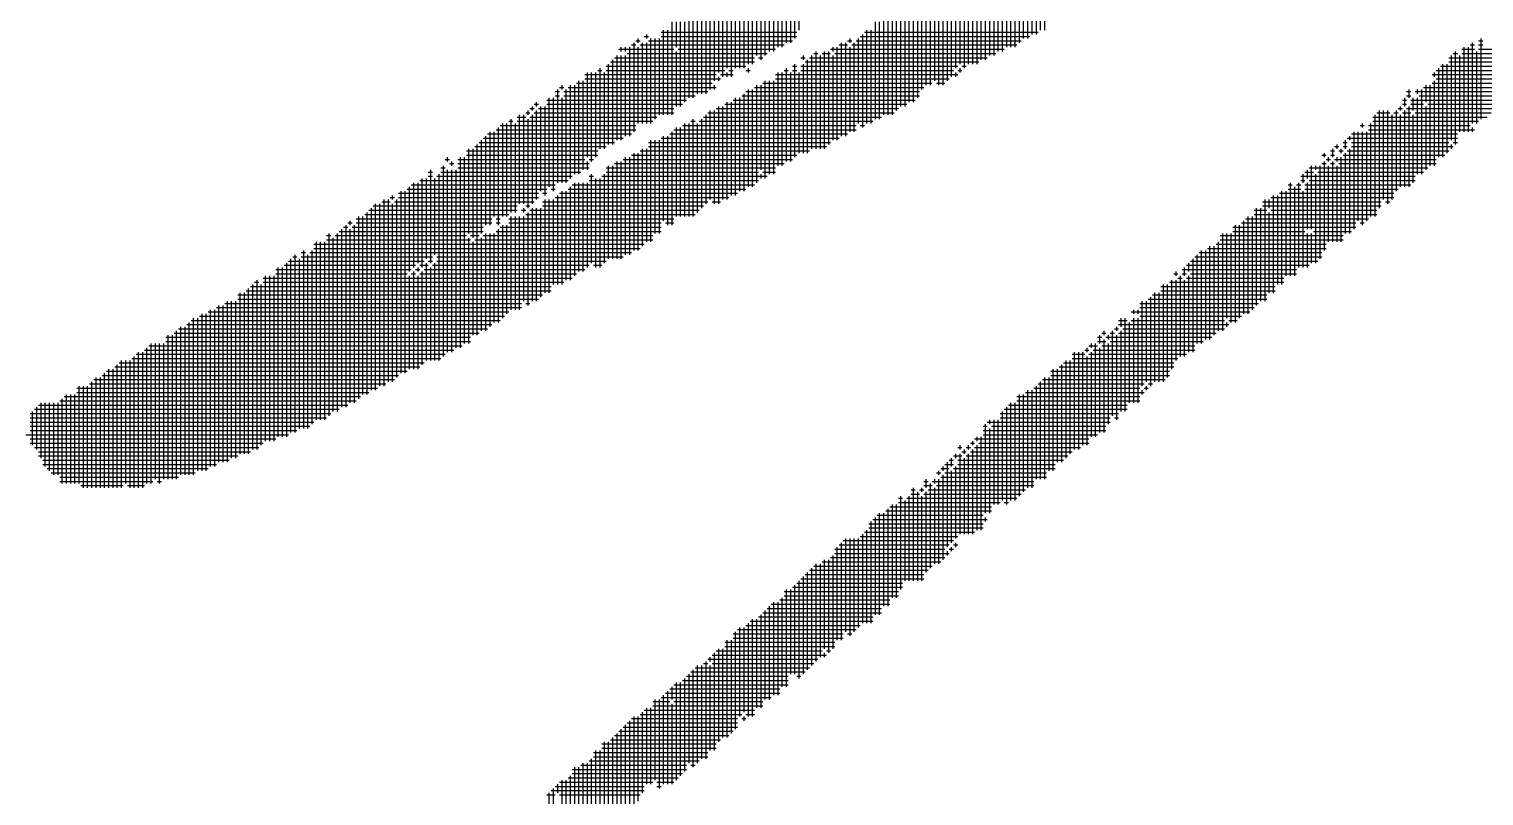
# Model space of a CAD drawing. Header units: feet. Extents: x 778950 to 1031250, y -253464 to -75264.
# Drawn here: x 950558 to 951359, y -244694 to -244271 of the extents above; entities that cross this region are included whole.
import ezdxf

# ---------------------------------------------------------------- set-up
doc = ezdxf.new("R2010")
doc.units = ezdxf.units.FT
doc.header["$LTSCALE"] = 3000
doc.header["$MEASUREMENT"] = 0
doc.layers.add('CX-MISC', color=2, linetype='CONTINUOUS')

msp = doc.modelspace()

# ---------------------------------------------------------------- linework, layer by layer
at = {"layer": 'CX-MISC'}
for p, q in [((951105.19, -244225.26), (951105.19, -244276.58)), ((951107.52, -244225.26), (951107.52, -244276.58)), ((951109.86, -244225.26), (951109.86, -244274.25)), ((951112.19, -244220.6), (951112.19, -244274.25)), ((951114.52, -244222.93), (951114.52, -244271.92)), ((951116.86, -244220.6), (951116.86, -244271.92)), ((950969.89, -244232.26), (950969.89, -244281.25)), ((950972.22, -244229.93), (950972.22, -244281.25)), ((950974.55, -244232.26), (950974.55, -244278.92)), ((950976.89, -244229.93), (950976.89, -244278.92)), ((951091.19, -244229.93), (951091.19, -244283.58)), ((951093.53, -244229.93), (951093.53, -244283.58)), ((951095.86, -244232.26), (951095.86, -244281.25)), ((951098.19, -244227.59), (951098.19, -244281.25)), ((951100.53, -244229.93), (951100.53, -244281.25)), ((951102.86, -244227.59), (951102.86, -244278.92)), ((950965.22, -244236.93), (950965.22, -244283.58)), ((950967.56, -244234.59), (950967.56, -244283.58)), ((950979.22, -244236.93), (950979.22, -244276.58)), ((950981.55, -244234.59), (950981.55, -244271.92)), ((951077.2, -244239.26), (951077.2, -244290.58)), ((951081.86, -244239.26), (951081.86, -244288.25)), ((951084.2, -244236.93), (951084.2, -244288.25)), ((951086.53, -244234.59), (951086.53, -244285.91)), ((951088.86, -244234.59), (951088.86, -244285.91)), ((950939.56, -244248.59), (950939.56, -244297.58)), ((950944.23, -244248.59), (950944.23, -244297.58)), ((950946.56, -244243.92), (950946.56, -244292.91)), ((950948.89, -244246.26), (950948.89, -244292.91)), ((950951.23, -244243.92), (950951.23, -244292.91)), ((950953.56, -244243.92), (950953.56, -244290.58)), ((950955.89, -244241.59), (950955.89, -244290.58)), ((950958.23, -244246.26), (950958.23, -244285.91)), ((950960.56, -244246.26), (950960.56, -244288.25)), ((950962.89, -244243.92), (950962.89, -244285.91)), ((951063.2, -244248.59), (951063.2, -244299.91)), ((951065.53, -244246.26), (951065.53, -244297.58)), ((951070.2, -244243.92), (951070.2, -244290.58)), ((951072.53, -244243.92), (951072.53, -244292.91)), ((951074.87, -244241.59), (951074.87, -244290.58)), ((951079.53, -244243.92), (951079.53, -244290.58)), ((950927.9, -244255.59), (950927.9, -244306.91)), ((950930.23, -244255.59), (950930.23, -244306.91)), ((950932.56, -244255.59), (950932.56, -244304.58)), ((950934.9, -244253.25), (950934.9, -244299.91)), ((950937.23, -244250.92), (950937.23, -244295.25)), ((950941.9, -244250.92), (950941.9, -244292.91)), ((951046.87, -244255.59), (951046.87, -244309.24)), ((951049.2, -244255.59), (951049.2, -244304.58)), ((951051.54, -244253.25), (951051.54, -244302.24)), ((951053.87, -244250.92), (951053.87, -244302.24)), ((951056.2, -244253.25), (951056.2, -244299.91)), ((951058.54, -244250.92), (951058.54, -244302.24)), ((951060.87, -244253.25), (951060.87, -244302.24)), ((951067.87, -244250.92), (951067.87, -244292.91)), ((950920.9, -244264.92), (950920.9, -244309.24)), ((950923.23, -244260.25), (950923.23, -244309.24)), ((950925.57, -244257.92), (950925.57, -244306.91)), ((951028.21, -244264.92), (951028.21, -244318.57)), ((951030.54, -244264.92), (951030.54, -244318.57)), ((951032.87, -244262.59), (951032.87, -244318.57)), ((951035.21, -244262.59), (951035.21, -244316.24)), ((951037.54, -244260.25), (951037.54, -244313.91)), ((951039.87, -244257.92), (951039.87, -244313.91)), ((951042.21, -244257.92), (951042.21, -244311.57)), ((951044.54, -244257.92), (951044.54, -244311.57)), ((950905.74, -244273.08), (950980.39, -244273.08)), ((950906.9, -244271.92), (950906.9, -244318.57)), ((950909.24, -244271.92), (950909.24, -244318.57)), ((950911.57, -244267.25), (950911.57, -244318.57)), ((950913.9, -244267.25), (950913.9, -244281.25)), ((950916.23, -244267.25), (950916.23, -244313.91)), ((950918.57, -244267.25), (950918.57, -244311.57)), ((951017.71, -244273.08), (951113.36, -244273.08)), ((951018.88, -244271.92), (951018.88, -244323.24)), ((951021.21, -244271.92), (951021.21, -244323.24)), ((951023.54, -244267.25), (951023.54, -244320.91)), ((951025.88, -244267.25), (951025.88, -244320.91)), ((950883.58, -244281.25), (950883.58, -244283.58)), ((950885.91, -244281.25), (950885.91, -244283.58)), ((950888.24, -244281.25), (950888.24, -244330.24)), ((950889.41, -244280.08), (950891.74, -244280.08)), ((950890.57, -244278.92), (950890.57, -244327.9)), ((950891.74, -244277.75), (950894.07, -244277.75)), ((950892.91, -244276.58), (950892.91, -244278.92)), ((950892.91, -244281.25), (950892.91, -244323.24)), ((950894.07, -244280.08), (950973.39, -244280.08)), ((950895.24, -244278.92), (950895.24, -244323.24)), ((950896.41, -244275.42), (950898.74, -244275.42)), ((950897.57, -244274.25), (950897.57, -244276.58)), ((950897.57, -244278.92), (950897.57, -244323.24)), ((950898.74, -244277.75), (950978.05, -244277.75)), ((950899.91, -244276.58), (950899.91, -244323.24)), ((950902.24, -244276.58), (950902.24, -244320.91)), ((950904.57, -244276.58), (950904.57, -244318.57)), ((950905.74, -244275.42), (950980.39, -244275.42)), ((951000.22, -244281.25), (951000.22, -244283.58)), ((951002.55, -244281.25), (951002.55, -244332.57)), ((951003.71, -244280.08), (951008.38, -244280.08)), ((951004.88, -244278.92), (951004.88, -244330.24)), ((951007.21, -244278.92), (951007.21, -244330.24)), ((951008.38, -244277.75), (951010.71, -244277.75)), ((951009.55, -244276.58), (951009.55, -244278.92)), ((951009.55, -244281.25), (951009.55, -244327.9)), ((951010.71, -244280.08), (951101.69, -244280.08)), ((951011.88, -244278.92), (951011.88, -244327.9)), ((951013.05, -244277.75), (951104.03, -244277.75)), ((951014.21, -244276.58), (951014.21, -244323.24)), ((951015.38, -244275.42), (951108.69, -244275.42)), ((951016.55, -244274.25), (951016.55, -244325.57)), ((951347.8, -244281.25), (951347.8, -244327.9)), ((951350.14, -244281.25), (951350.14, -244327.9)), ((951351.3, -244280.08), (951353.63, -244280.08)), ((951352.47, -244278.92), (951352.47, -244323.24)), ((951355.97, -244277.75), (951358.3, -244277.75)), ((951355.97, -244280.08), (951358.3, -244280.08)), ((951357.13, -244276.58), (951357.13, -244320.91)), ((950877.74, -244289.41), (950957.06, -244289.41)), ((950878.91, -244288.25), (950878.91, -244334.9)), ((950880.08, -244287.08), (950957.06, -244287.08)), ((950881.24, -244285.91), (950881.24, -244332.57)), ((950882.41, -244282.41), (950912.74, -244282.41)), ((950883.58, -244285.91), (950883.58, -244332.57)), ((950885.91, -244285.91), (950885.91, -244330.24)), ((950887.07, -244284.75), (950964.06, -244284.75)), ((950913.9, -244283.58), (950913.9, -244313.91)), ((950915.07, -244282.41), (950968.72, -244282.41)), ((950959.39, -244287.08), (950961.72, -244287.08)), ((950982.72, -244287.08), (950985.05, -244287.08)), ((950983.89, -244285.91), (950983.89, -244288.25)), ((950985.05, -244289.41), (951080.7, -244289.41)), ((950986.22, -244288.25), (950986.22, -244339.57)), ((950987.39, -244287.08), (951085.36, -244287.08)), ((950988.55, -244285.91), (950988.55, -244337.24)), ((950989.72, -244284.75), (950992.05, -244284.75)), ((950990.88, -244283.58), (950990.88, -244337.24)), ((950993.22, -244285.91), (950993.22, -244337.24)), ((950994.38, -244284.75), (950999.05, -244284.75)), ((950995.55, -244283.58), (950995.55, -244337.24)), ((950997.88, -244283.58), (950997.88, -244334.9)), ((950999.05, -244282.41), (951094.69, -244282.41)), ((951000.22, -244285.91), (951000.22, -244332.57)), ((951001.38, -244284.75), (951090.03, -244284.75)), ((951339.64, -244287.08), (951407.29, -244287.08)), ((951339.64, -244289.41), (951402.62, -244289.41)), ((951340.8, -244285.91), (951340.8, -244332.57)), ((951341.97, -244284.75), (951344.3, -244284.75)), ((951343.14, -244283.58), (951343.14, -244334.9)), ((951345.47, -244285.91), (951345.47, -244327.9)), ((951346.64, -244282.41), (951353.63, -244282.41)), ((951346.64, -244284.75), (951409.62, -244284.75)), ((951354.8, -244283.58), (951354.8, -244323.24)), ((951355.97, -244282.41), (951411.95, -244282.41)), ((950863.75, -244296.41), (950936.06, -244296.41)), ((950864.91, -244295.25), (950864.91, -244341.9)), ((950867.25, -244295.25), (950867.25, -244344.23)), ((950869.58, -244295.25), (950869.58, -244341.9)), ((950870.75, -244294.08), (950873.08, -244294.08)), ((950871.91, -244292.91), (950871.91, -244337.24)), ((950874.24, -244295.25), (950874.24, -244337.24)), ((950875.41, -244291.75), (950952.39, -244291.75)), ((950875.41, -244294.08), (950940.73, -244294.08)), ((950876.58, -244290.58), (950876.58, -244334.9)), ((950938.4, -244296.41), (950945.39, -244296.41)), ((950941.9, -244295.25), (950941.9, -244297.58)), ((950943.06, -244294.08), (950945.39, -244294.08)), ((950952.39, -244294.08), (950954.73, -244294.08)), ((950953.56, -244292.91), (950953.56, -244295.25)), ((950968.72, -244296.41), (951069.03, -244296.41)), ((950969.89, -244295.25), (950969.89, -244346.57)), ((950972.22, -244295.25), (950972.22, -244346.57)), ((950973.39, -244294.08), (950975.72, -244294.08)), ((950974.55, -244292.91), (950974.55, -244344.23)), ((950976.89, -244295.25), (950976.89, -244344.23)), ((950978.05, -244291.75), (950980.39, -244291.75)), ((950978.05, -244294.08), (950980.39, -244294.08)), ((950979.22, -244290.58), (950979.22, -244341.9)), ((950981.55, -244295.25), (950981.55, -244339.57)), ((950982.72, -244291.75), (951069.03, -244291.75)), ((950982.72, -244294.08), (951066.7, -244294.08)), ((950983.89, -244290.58), (950983.89, -244339.57)), ((951067.87, -244295.25), (951067.87, -244297.58)), ((951069.03, -244294.08), (951071.37, -244294.08)), ((951070.2, -244292.91), (951070.2, -244295.25)), ((951071.37, -244291.75), (951073.7, -244291.75)), ((951330.31, -244296.41), (951393.29, -244296.41)), ((951331.47, -244295.25), (951331.47, -244297.58)), ((951332.64, -244294.08), (951397.96, -244294.08)), ((951333.81, -244292.91), (951333.81, -244341.9)), ((951334.97, -244291.75), (951400.29, -244291.75)), ((951336.14, -244290.58), (951336.14, -244341.9)), ((951338.47, -244290.58), (951338.47, -244339.57)), ((950848.58, -244304.58), (950848.58, -244355.9)), ((950849.75, -244303.41), (950852.08, -244303.41)), ((950850.92, -244302.24), (950850.92, -244304.58)), ((950853.25, -244304.58), (950853.25, -244355.9)), ((950854.42, -244303.41), (950936.06, -244303.41)), ((950855.58, -244302.24), (950855.58, -244353.57)), ((950857.91, -244302.24), (950857.91, -244351.23)), ((950859.08, -244301.08), (950933.73, -244301.08)), ((950860.25, -244299.91), (950860.25, -244351.23)), ((950862.58, -244299.91), (950862.58, -244348.9)), ((950863.75, -244298.74), (950938.4, -244298.74)), ((950934.9, -244302.24), (950934.9, -244304.58)), ((950937.23, -244297.58), (950937.23, -244299.91)), ((950953.56, -244304.58), (950953.56, -244358.23)), ((950955.89, -244304.58), (950955.89, -244358.23)), ((950957.06, -244303.41), (951050.37, -244303.41)), ((950958.23, -244302.24), (950958.23, -244355.9)), ((950960.56, -244302.24), (950960.56, -244348.9)), ((950961.72, -244301.08), (951055.04, -244301.08)), ((950962.89, -244299.91), (950962.89, -244353.57)), ((950965.22, -244299.91), (950965.22, -244351.23)), ((950967.56, -244299.91), (950967.56, -244351.23)), ((950968.72, -244298.74), (951064.37, -244298.74)), ((951057.37, -244301.08), (951062.03, -244301.08)), ((951317.48, -244304.58), (951317.48, -244309.24)), ((951322.14, -244304.58), (951322.14, -244306.91)), ((951324.47, -244304.58), (951324.47, -244351.23)), ((951325.64, -244303.41), (951386.29, -244303.41)), ((951326.81, -244302.24), (951326.81, -244311.57)), ((951329.14, -244302.24), (951329.14, -244346.57)), ((951330.31, -244301.08), (951388.63, -244301.08)), ((951331.47, -244299.91), (951331.47, -244346.57)), ((951332.64, -244298.74), (951390.96, -244298.74)), ((950835.75, -244312.74), (950838.09, -244312.74)), ((950836.92, -244311.57), (950836.92, -244313.91)), ((950842.75, -244310.41), (950919.73, -244310.41)), ((950842.75, -244312.74), (950917.4, -244312.74)), ((950843.92, -244309.24), (950843.92, -244358.23)), ((950846.25, -244309.24), (950846.25, -244360.56)), ((950847.42, -244305.74), (950849.75, -244305.74)), ((950847.42, -244308.08), (950849.75, -244308.08)), ((950850.92, -244309.24), (950850.92, -244355.9)), ((950852.08, -244305.74), (950931.4, -244305.74)), ((950852.08, -244308.08), (950924.4, -244308.08)), ((950940.73, -244312.74), (951041.04, -244312.74)), ((950941.9, -244311.57), (950941.9, -244365.23)), ((950944.23, -244311.57), (950944.23, -244362.9)), ((950945.39, -244310.41), (951045.71, -244310.41)), ((950946.56, -244309.24), (950946.56, -244362.9)), ((950948.89, -244309.24), (950948.89, -244360.56)), ((950950.06, -244308.08), (951048.04, -244308.08)), ((950951.23, -244306.91), (950951.23, -244360.56)), ((950952.39, -244305.74), (951048.04, -244305.74)), ((951313.98, -244310.41), (951316.31, -244310.41)), ((951313.98, -244312.74), (951316.31, -244312.74)), ((951315.14, -244309.24), (951315.14, -244313.91)), ((951316.31, -244305.74), (951318.64, -244305.74)), ((951316.31, -244308.08), (951318.64, -244308.08)), ((951318.64, -244310.41), (951376.96, -244310.41)), ((951318.64, -244312.74), (951325.64, -244312.74)), ((951319.81, -244309.24), (951319.81, -244316.24)), ((951320.98, -244305.74), (951381.63, -244305.74)), ((951322.14, -244309.24), (951322.14, -244351.23)), ((951323.31, -244308.08), (951379.3, -244308.08)), ((951327.97, -244312.74), (951372.3, -244312.74)), ((950822.92, -244320.91), (950822.92, -244372.23)), ((950826.42, -244319.74), (950831.09, -244319.74)), ((950827.59, -244318.57), (950827.59, -244367.56)), ((950829.92, -244318.57), (950829.92, -244367.56)), ((950831.09, -244317.41), (950833.42, -244317.41)), ((950832.25, -244316.24), (950832.25, -244318.57)), ((950832.25, -244320.91), (950832.25, -244369.89)), ((950833.42, -244315.07), (950835.75, -244315.07)), ((950833.42, -244319.74), (950903.4, -244319.74)), ((950834.59, -244313.91), (950834.59, -244316.24)), ((950834.59, -244318.57), (950834.59, -244367.56)), ((950835.75, -244317.41), (950912.74, -244317.41)), ((950836.92, -244316.24), (950836.92, -244365.23)), ((950838.09, -244315.07), (950912.74, -244315.07)), ((950839.25, -244313.91), (950839.25, -244360.56)), ((950841.59, -244313.91), (950841.59, -244362.9)), ((950923.23, -244320.91), (950923.23, -244374.56)), ((950927.9, -244320.91), (950927.9, -244369.89)), ((950929.07, -244319.74), (951027.04, -244319.74)), ((950930.23, -244318.57), (950930.23, -244367.56)), ((950931.4, -244317.41), (951034.04, -244317.41)), ((950932.56, -244316.24), (950932.56, -244365.23)), ((950934.9, -244316.24), (950934.9, -244367.56)), ((950936.06, -244315.07), (951036.37, -244315.07)), ((950937.23, -244313.91), (950937.23, -244367.56)), ((950939.56, -244313.91), (950939.56, -244365.23)), ((951297.65, -244319.74), (951360.63, -244319.74)), ((951298.81, -244318.57), (951298.81, -244374.56)), ((951299.98, -244317.41), (951306.98, -244317.41)), ((951301.15, -244316.24), (951301.15, -244369.89)), ((951303.48, -244316.24), (951303.48, -244365.23)), ((951305.81, -244316.24), (951305.81, -244367.56)), ((951308.15, -244318.57), (951308.15, -244365.23)), ((951309.31, -244317.41), (951311.64, -244317.41)), ((951310.48, -244316.24), (951310.48, -244360.56)), ((951311.64, -244315.07), (951313.98, -244315.07)), ((951312.81, -244313.91), (951312.81, -244316.24)), ((951312.81, -244318.57), (951312.81, -244358.23)), ((951313.98, -244317.41), (951318.64, -244317.41)), ((951315.14, -244316.24), (951315.14, -244358.23)), ((951316.31, -244315.07), (951369.96, -244315.07)), ((951317.48, -244313.91), (951317.48, -244358.23)), ((951319.81, -244318.57), (951319.81, -244355.9)), ((951320.98, -244317.41), (951362.97, -244317.41)), ((951326.81, -244313.91), (951326.81, -244348.9)), ((950810.09, -244329.07), (950889.41, -244329.07)), ((950811.26, -244327.9), (950811.26, -244379.23)), ((950813.59, -244327.9), (950813.59, -244374.56)), ((950814.76, -244326.74), (950891.74, -244326.74)), ((950815.92, -244325.57), (950815.92, -244379.23)), ((950817.09, -244324.41), (950891.74, -244324.41)), ((950818.26, -244323.24), (950818.26, -244374.56)), ((950820.59, -244323.24), (950820.59, -244374.56)), ((950821.76, -244322.07), (950824.09, -244322.07)), ((950825.26, -244323.24), (950825.26, -244372.23)), ((950826.42, -244322.07), (950901.07, -244322.07)), ((950910.4, -244329.07), (951008.38, -244329.07)), ((950911.57, -244327.9), (950911.57, -244379.23)), ((950912.74, -244326.74), (951013.05, -244326.74)), ((950913.9, -244325.57), (950913.9, -244374.56)), ((950916.23, -244325.57), (950916.23, -244374.56)), ((950917.4, -244324.41), (951013.05, -244324.41)), ((950918.57, -244323.24), (950918.57, -244374.56)), ((950920.9, -244323.24), (950920.9, -244374.56)), ((950922.07, -244322.07), (950924.4, -244322.07)), ((950925.57, -244323.24), (950925.57, -244372.23)), ((950926.73, -244322.07), (951022.38, -244322.07)), ((951015.38, -244324.41), (951017.71, -244324.41)), ((951285.98, -244329.07), (951344.3, -244329.07)), ((951287.15, -244327.9), (951287.15, -244381.56)), ((951289.48, -244327.9), (951289.48, -244376.89)), ((951290.65, -244324.41), (951292.98, -244324.41)), ((951291.82, -244323.24), (951291.82, -244325.57)), ((951291.82, -244327.9), (951291.82, -244379.23)), ((951294.15, -244327.9), (951294.15, -244376.89)), ((951295.31, -244324.41), (951351.3, -244324.41)), ((951295.31, -244326.74), (951353.63, -244326.74)), ((951296.48, -244323.24), (951296.48, -244374.56)), ((951297.65, -244322.07), (951355.97, -244322.07)), ((951352.47, -244325.57), (951352.47, -244327.9)), ((950799.59, -244337.24), (950799.59, -244383.89)), ((950801.93, -244337.24), (950801.93, -244386.22)), ((950803.09, -244336.07), (950875.41, -244336.07)), ((950804.26, -244334.9), (950804.26, -244439.88)), ((950805.43, -244333.74), (950880.08, -244333.74)), ((950806.59, -244332.57), (950806.59, -244383.89)), ((950807.76, -244331.4), (950884.74, -244331.4)), ((950808.93, -244330.24), (950808.93, -244379.23)), ((950895.24, -244337.24), (950895.24, -244390.89)), ((950897.57, -244337.24), (950897.57, -244388.56)), ((950898.74, -244333.74), (950999.05, -244333.74)), ((950898.74, -244336.07), (950996.72, -244336.07)), ((950899.91, -244332.57), (950899.91, -244388.56)), ((950902.24, -244332.57), (950902.24, -244383.89)), ((950904.57, -244332.57), (950904.57, -244383.89)), ((950905.74, -244331.4), (951003.71, -244331.4)), ((950906.9, -244330.24), (950906.9, -244376.89)), ((950909.24, -244330.24), (950909.24, -244379.23)), ((951275.49, -244337.24), (951275.49, -244341.9)), ((951276.65, -244336.07), (951278.99, -244336.07)), ((951277.82, -244334.9), (951277.82, -244337.24)), ((951280.15, -244337.24), (951280.15, -244339.57)), ((951281.32, -244333.74), (951283.65, -244333.74)), ((951281.32, -244336.07), (951283.65, -244336.07)), ((951282.48, -244332.57), (951282.48, -244337.24)), ((951283.65, -244331.4), (951344.3, -244331.4)), ((951284.82, -244330.24), (951284.82, -244332.57)), ((951284.82, -244337.24), (951284.82, -244383.89)), ((951285.98, -244333.74), (951339.64, -244333.74)), ((951285.98, -244336.07), (951341.97, -244336.07)), ((951340.8, -244334.9), (951340.8, -244337.24)), ((951341.97, -244333.74), (951344.3, -244333.74)), ((950786.76, -244343.07), (950789.1, -244343.07)), ((950787.93, -244341.9), (950787.93, -244344.23)), ((950789.1, -244345.4), (950791.43, -244345.4)), ((950790.26, -244344.23), (950790.26, -244346.57)), ((950793.76, -244343.07), (950863.75, -244343.07)), ((950793.76, -244345.4), (950866.08, -244345.4)), ((950794.93, -244341.9), (950794.93, -244446.88)), ((950797.26, -244341.9), (950797.26, -244444.54)), ((950798.43, -244338.4), (950870.75, -244338.4)), ((950798.43, -244340.73), (950870.75, -244340.73)), ((950864.91, -244344.23), (950864.91, -244348.9)), ((950866.08, -244343.07), (950868.41, -244343.07)), ((950880.08, -244345.4), (950973.39, -244345.4)), ((950881.24, -244344.23), (950881.24, -244397.89)), ((950883.58, -244344.23), (950883.58, -244397.89)), ((950884.74, -244343.07), (950978.05, -244343.07)), ((950885.91, -244341.9), (950885.91, -244395.56)), ((950888.24, -244341.9), (950888.24, -244395.56)), ((950889.41, -244340.73), (950980.39, -244340.73)), ((950890.57, -244339.57), (950890.57, -244393.22)), ((950892.91, -244339.57), (950892.91, -244393.22)), ((950894.07, -244338.4), (950987.39, -244338.4)), ((951269.65, -244340.73), (951271.99, -244340.73)), ((951269.65, -244345.4), (951271.99, -244345.4)), ((951270.82, -244339.57), (951270.82, -244341.9)), ((951270.82, -244344.23), (951270.82, -244393.22)), ((951271.99, -244343.07), (951274.32, -244343.07)), ((951273.15, -244341.9), (951273.15, -244344.23)), ((951274.32, -244338.4), (951276.65, -244338.4)), ((951274.32, -244340.73), (951276.65, -244340.73)), ((951274.32, -244345.4), (951276.65, -244345.4)), ((951275.49, -244344.23), (951275.49, -244388.56)), ((951276.65, -244343.07), (951332.64, -244343.07)), ((951277.82, -244341.9), (951277.82, -244344.23)), ((951278.99, -244338.4), (951281.32, -244338.4)), ((951278.99, -244345.4), (951332.64, -244345.4)), ((951280.15, -244341.9), (951280.15, -244388.56)), ((951281.32, -244340.73), (951337.31, -244340.73)), ((951282.48, -244339.57), (951282.48, -244383.89)), ((951283.65, -244338.4), (951339.64, -244338.4)), ((950777.43, -244350.07), (950779.77, -244350.07)), ((950777.43, -244352.4), (950779.77, -244352.4)), ((950778.6, -244348.9), (950778.6, -244400.22)), ((950782.1, -244352.4), (950856.75, -244352.4)), ((950783.27, -244351.23), (950783.27, -244453.88)), ((950784.43, -244347.73), (950786.76, -244347.73)), ((950784.43, -244350.07), (950861.41, -244350.07)), ((950785.6, -244346.57), (950785.6, -244451.54)), ((950787.93, -244348.9), (950787.93, -244449.21)), ((950790.26, -244348.9), (950790.26, -244449.21)), ((950792.6, -244348.9), (950792.6, -244446.88)), ((950793.76, -244347.73), (950866.08, -244347.73)), ((950866.08, -244352.4), (950868.41, -244352.4)), ((950867.25, -244351.23), (950867.25, -244400.22)), ((950873.08, -244352.4), (950964.06, -244352.4)), ((950874.24, -244351.23), (950874.24, -244400.22)), ((950875.41, -244347.73), (950968.72, -244347.73)), ((950875.41, -244350.07), (950959.39, -244350.07)), ((950876.58, -244346.57), (950876.58, -244397.89)), ((950878.91, -244346.57), (950878.91, -244397.89)), ((950960.56, -244351.23), (950960.56, -244353.57)), ((950961.72, -244350.07), (950968.72, -244350.07)), ((951257.99, -244352.4), (951320.98, -244352.4)), ((951259.16, -244351.23), (951259.16, -244355.9)), ((951260.32, -244350.07), (951264.99, -244350.07)), ((951261.49, -244348.9), (951261.49, -244353.57)), ((951262.66, -244347.73), (951327.97, -244347.73)), ((951263.82, -244346.57), (951263.82, -244381.56)), ((951266.15, -244346.57), (951266.15, -244348.9)), ((951266.15, -244351.23), (951266.15, -244400.22)), ((951267.32, -244350.07), (951325.64, -244350.07)), ((951268.49, -244346.57), (951268.49, -244397.89)), ((951273.15, -244346.57), (951273.15, -244388.56)), ((951277.82, -244346.57), (951277.82, -244388.56)), ((950762.27, -244360.56), (950762.27, -244460.87)), ((950764.6, -244360.56), (950764.6, -244460.87)), ((950765.77, -244359.4), (950842.75, -244359.4)), ((950766.94, -244358.23), (950766.94, -244404.89)), ((950768.1, -244357.06), (950847.42, -244357.06)), ((950769.27, -244355.9), (950769.27, -244402.55)), ((950771.6, -244355.9), (950771.6, -244400.22)), ((950772.77, -244354.73), (950854.42, -244354.73)), ((950773.93, -244353.57), (950773.93, -244402.55)), ((950776.27, -244353.57), (950776.27, -244397.89)), ((950780.93, -244353.57), (950780.93, -244395.56)), ((950845.08, -244359.4), (950847.42, -244359.4)), ((950850.92, -244360.56), (950850.92, -244411.89)), ((950853.25, -244360.56), (950853.25, -244409.55)), ((950854.42, -244359.4), (950952.39, -244359.4)), ((950855.58, -244358.23), (950855.58, -244409.55)), ((950856.75, -244357.06), (950957.06, -244357.06)), ((950857.91, -244355.9), (950857.91, -244407.22)), ((950860.25, -244355.9), (950860.25, -244404.89)), ((950862.58, -244355.9), (950862.58, -244404.89)), ((950864.91, -244355.9), (950864.91, -244402.55)), ((950866.08, -244354.73), (950959.39, -244354.73)), ((950869.58, -244353.57), (950869.58, -244402.55)), ((950871.91, -244353.57), (950871.91, -244402.55)), ((951247.49, -244360.56), (951247.49, -244411.89)), ((951249.83, -244360.56), (951249.83, -244407.22)), ((951250.99, -244357.06), (951253.32, -244357.06)), ((951250.99, -244359.4), (951257.99, -244359.4)), ((951252.16, -244355.9), (951252.16, -244407.22)), ((951254.49, -244358.23), (951254.49, -244407.22)), ((951255.66, -244357.06), (951257.99, -244357.06)), ((951256.82, -244355.9), (951256.82, -244402.55)), ((951257.99, -244354.73), (951260.32, -244354.73)), ((951259.16, -244360.56), (951259.16, -244402.55)), ((951260.32, -244357.06), (951318.64, -244357.06)), ((951260.32, -244359.4), (951311.64, -244359.4)), ((951261.49, -244355.9), (951261.49, -244381.56)), ((951262.66, -244354.73), (951320.98, -244354.73)), ((950747.11, -244368.73), (950826.42, -244368.73)), ((950748.27, -244367.56), (950748.27, -244470.21)), ((950750.61, -244367.56), (950750.61, -244467.87)), ((950751.77, -244366.4), (950756.44, -244366.4)), ((950752.94, -244365.23), (950752.94, -244467.87)), ((950755.27, -244365.23), (950755.27, -244465.54)), ((950756.44, -244364.06), (950758.77, -244364.06)), ((950757.6, -244362.9), (950757.6, -244365.23)), ((950757.6, -244367.56), (950757.6, -244465.54)), ((950758.77, -244366.4), (950835.75, -244366.4)), ((950759.94, -244365.23), (950759.94, -244463.21)), ((950761.1, -244361.73), (950838.09, -244361.73)), ((950761.1, -244364.06), (950838.09, -244364.06)), ((950831.09, -244368.73), (950833.42, -244368.73)), ((950840.42, -244361.73), (950842.75, -244361.73)), ((950840.42, -244366.4), (950931.4, -244366.4)), ((950840.42, -244368.73), (950929.07, -244368.73)), ((950841.59, -244365.23), (950841.59, -244416.55)), ((950843.92, -244365.23), (950843.92, -244416.55)), ((950846.25, -244365.23), (950846.25, -244411.89)), ((950847.42, -244364.06), (950943.06, -244364.06)), ((950848.58, -244362.9), (950848.58, -244411.89)), ((950849.75, -244361.73), (950947.73, -244361.73)), ((950933.73, -244366.4), (950938.4, -244366.4)), ((951236.99, -244366.4), (951302.31, -244366.4)), ((951236.99, -244368.73), (951302.31, -244368.73)), ((951238.16, -244365.23), (951238.16, -244421.22)), ((951240.49, -244365.23), (951240.49, -244369.89)), ((951241.66, -244364.06), (951309.31, -244364.06)), ((951242.83, -244362.9), (951242.83, -244416.55)), ((951245.16, -244362.9), (951245.16, -244411.89)), ((951246.33, -244361.73), (951309.31, -244361.73)), ((951304.65, -244366.4), (951306.98, -244366.4)), ((950734.28, -244376.89), (950734.28, -244379.23)), ((950737.78, -244375.73), (950812.43, -244375.73)), ((950738.94, -244374.56), (950738.94, -244474.87)), ((950741.27, -244374.56), (950741.27, -244472.54)), ((950742.44, -244373.39), (950821.76, -244373.39)), ((950743.61, -244372.23), (950743.61, -244472.54)), ((950744.77, -244371.06), (950826.42, -244371.06)), ((950745.94, -244369.89), (950745.94, -244470.21)), ((950814.76, -244375.73), (950817.09, -244375.73)), ((950821.76, -244375.73), (950912.74, -244375.73)), ((950822.92, -244374.56), (950822.92, -244425.88)), ((950825.26, -244374.56), (950825.26, -244425.88)), ((950827.59, -244374.56), (950827.59, -244425.88)), ((950828.75, -244371.06), (950831.09, -244371.06)), ((950829.92, -244369.89), (950829.92, -244372.23)), ((950829.92, -244374.56), (950829.92, -244421.22)), ((950831.09, -244373.39), (950924.4, -244373.39)), ((950832.25, -244372.23), (950832.25, -244423.55)), ((950833.42, -244371.06), (950926.73, -244371.06)), ((950834.59, -244369.89), (950834.59, -244421.22)), ((950836.92, -244369.89), (950836.92, -244421.22)), ((950839.25, -244369.89), (950839.25, -244418.88)), ((951226.5, -244376.89), (951226.5, -244428.21)), ((951227.66, -244375.73), (951295.31, -244375.73)), ((951228.83, -244374.56), (951228.83, -244428.21)), ((951231.16, -244374.56), (951231.16, -244425.88)), ((951232.33, -244371.06), (951239.33, -244371.06)), ((951232.33, -244373.39), (951299.98, -244373.39)), ((951233.5, -244369.89), (951233.5, -244423.55)), ((951235.83, -244369.89), (951235.83, -244421.22)), ((951240.49, -244372.23), (951240.49, -244416.55)), ((951241.66, -244371.06), (951299.98, -244371.06)), ((950721.45, -244385.06), (950723.78, -244385.06)), ((950722.61, -244383.89), (950722.61, -244484.2)), ((950726.11, -244385.06), (950798.43, -244385.06)), ((950727.28, -244383.89), (950727.28, -244481.87)), ((950728.44, -244382.73), (950807.76, -244382.73)), ((950729.61, -244381.56), (950729.61, -244479.54)), ((950730.78, -244380.39), (950733.11, -244380.39)), ((950731.94, -244379.23), (950731.94, -244479.54)), ((950733.11, -244378.06), (950735.44, -244378.06)), ((950734.28, -244381.56), (950734.28, -244477.2)), ((950735.44, -244380.39), (950807.76, -244380.39)), ((950736.61, -244379.23), (950736.61, -244477.2)), ((950737.78, -244378.06), (950812.43, -244378.06)), ((950800.76, -244385.06), (950805.43, -244385.06)), ((950807.76, -244385.06), (950901.07, -244385.06)), ((950808.93, -244383.89), (950808.93, -244437.55)), ((950811.26, -244383.89), (950811.26, -244435.21)), ((950813.59, -244383.89), (950813.59, -244432.88)), ((950814.76, -244378.06), (950817.09, -244378.06)), ((950814.76, -244382.73), (950905.74, -244382.73)), ((950815.92, -244381.56), (950815.92, -244432.88)), ((950817.09, -244380.39), (950905.74, -244380.39)), ((950818.26, -244379.23), (950818.26, -244430.55)), ((950820.59, -244379.23), (950820.59, -244428.21)), ((950821.76, -244378.06), (950905.74, -244378.06)), ((950908.07, -244378.06), (950912.74, -244378.06)), ((951213.67, -244385.06), (951281.32, -244385.06)), ((951214.83, -244383.89), (951214.83, -244437.55)), ((951217.17, -244383.89), (951217.17, -244430.55)), ((951219.5, -244383.89), (951219.5, -244432.88)), ((951220.67, -244380.39), (951288.32, -244380.39)), ((951220.67, -244382.73), (951260.32, -244382.73)), ((951221.83, -244379.23), (951221.83, -244432.88)), ((951224.16, -244379.23), (951224.16, -244430.55)), ((951225.33, -244378.06), (951288.32, -244378.06)), ((951261.49, -244383.89), (951261.49, -244402.55)), ((951263.82, -244383.89), (951263.82, -244400.22)), ((951264.99, -244382.73), (951285.98, -244382.73)), ((951290.65, -244378.06), (951292.98, -244378.06)), ((950708.62, -244393.22), (950708.62, -244491.2)), ((950713.28, -244393.22), (950713.28, -244488.87)), ((950714.45, -244389.72), (950896.41, -244389.72)), ((950714.45, -244392.06), (950894.07, -244392.06)), ((950715.61, -244388.56), (950715.61, -244486.53)), ((950717.95, -244388.56), (950717.95, -244486.53)), ((950720.28, -244388.56), (950720.28, -244486.53)), ((950721.45, -244387.39), (950800.76, -244387.39)), ((950724.95, -244386.22), (950724.95, -244481.87)), ((950799.59, -244386.22), (950799.59, -244444.54)), ((950801.93, -244388.56), (950801.93, -244439.88)), ((950803.09, -244387.39), (950901.07, -244387.39)), ((950806.59, -244386.22), (950806.59, -244437.55)), ((951203.17, -244393.22), (951203.17, -244444.54)), ((951205.5, -244393.22), (951205.5, -244442.21)), ((951206.67, -244392.06), (951271.99, -244392.06)), ((951207.83, -244390.89), (951207.83, -244442.21)), ((951210.17, -244390.89), (951210.17, -244439.88)), ((951211.33, -244389.72), (951271.99, -244389.72)), ((951212.5, -244388.56), (951212.5, -244437.55)), ((951213.67, -244387.39), (951281.32, -244387.39)), ((950698.12, -244401.39), (950770.43, -244401.39)), ((950699.28, -244400.22), (950699.28, -244495.87)), ((950700.45, -244399.05), (950775.1, -244399.05)), ((950701.62, -244397.89), (950701.62, -244493.53)), ((950702.78, -244396.72), (950705.12, -244396.72)), ((950703.95, -244395.56), (950703.95, -244493.53)), ((950706.28, -244397.89), (950706.28, -244491.2)), ((950707.45, -244394.39), (950709.78, -244394.39)), ((950707.45, -244396.72), (950779.77, -244396.72)), ((950710.95, -244395.56), (950710.95, -244491.2)), ((950712.11, -244394.39), (950889.41, -244394.39)), ((950772.77, -244401.39), (950777.43, -244401.39)), ((950776.27, -244400.22), (950776.27, -244453.88)), ((950777.43, -244399.05), (950779.77, -244399.05)), ((950779.77, -244401.39), (950866.08, -244401.39)), ((950780.93, -244400.22), (950780.93, -244453.88)), ((950782.1, -244396.72), (950884.74, -244396.72)), ((950782.1, -244399.05), (950875.41, -244399.05)), ((950868.41, -244401.39), (950873.08, -244401.39)), ((951195, -244401.39), (951262.66, -244401.39)), ((951196.17, -244400.22), (951196.17, -244404.89)), ((951197.34, -244399.05), (951267.32, -244399.05)), ((951198.5, -244397.89), (951198.5, -244449.21)), ((951199.67, -244396.72), (951269.65, -244396.72)), ((951200.84, -244395.56), (951200.84, -244444.54)), ((951202, -244394.39), (951269.65, -244394.39)), ((950682.95, -244409.55), (950682.95, -244502.86)), ((950686.45, -244408.39), (950856.75, -244408.39)), ((950687.62, -244407.22), (950687.62, -244498.2)), ((950689.95, -244407.22), (950689.95, -244498.2)), ((950692.29, -244407.22), (950692.29, -244498.2)), ((950693.45, -244403.72), (950768.1, -244403.72)), ((950693.45, -244406.05), (950765.77, -244406.05)), ((950694.62, -244402.55), (950694.62, -244495.87)), ((950696.95, -244402.55), (950696.95, -244495.87)), ((950766.94, -244407.22), (950766.94, -244458.54)), ((950768.1, -244406.05), (950770.43, -244406.05)), ((950769.27, -244404.89), (950769.27, -244458.54)), ((950770.43, -244403.72), (950772.77, -244403.72)), ((950771.6, -244402.55), (950771.6, -244404.89)), ((950771.6, -244407.22), (950771.6, -244458.54)), ((950772.77, -244406.05), (950859.08, -244406.05)), ((950773.93, -244404.89), (950773.93, -244456.21)), ((950775.1, -244403.72), (950863.75, -244403.72)), ((950778.6, -244402.55), (950778.6, -244453.88)), ((951186.84, -244409.55), (951186.84, -244458.54)), ((951188.01, -244406.05), (951190.34, -244406.05)), ((951189.17, -244404.89), (951189.17, -244407.22)), ((951189.17, -244409.55), (951189.17, -244453.88)), ((951190.34, -244408.39), (951192.67, -244408.39)), ((951191.51, -244407.22), (951191.51, -244451.54)), ((951192.67, -244403.72), (951255.66, -244403.72)), ((951192.67, -244406.05), (951195, -244406.05)), ((951193.84, -244402.55), (951193.84, -244407.22)), ((951193.84, -244409.55), (951193.84, -244451.54)), ((951195, -244408.39), (951248.66, -244408.39)), ((951196.17, -244407.22), (951196.17, -244449.21)), ((951197.34, -244406.05), (951255.66, -244406.05)), ((950673.62, -244416.55), (950673.62, -244505.2)), ((950675.96, -244416.55), (950675.96, -244505.2)), ((950677.12, -244415.38), (950845.08, -244415.38)), ((950678.29, -244414.22), (950678.29, -244505.2)), ((950679.46, -244413.05), (950845.08, -244413.05)), ((950680.62, -244411.89), (950680.62, -244502.86)), ((950681.79, -244410.72), (950684.12, -244410.72)), ((950685.29, -244411.89), (950685.29, -244500.53)), ((950686.45, -244410.72), (950852.08, -244410.72)), ((951177.51, -244416.55), (951177.51, -244465.54)), ((951179.84, -244416.55), (951179.84, -244465.54)), ((951181.01, -244413.05), (951243.99, -244413.05)), ((951181.01, -244415.38), (951243.99, -244415.38)), ((951182.17, -244411.89), (951182.17, -244465.54)), ((951184.51, -244411.89), (951184.51, -244463.21)), ((951185.67, -244410.72), (951248.66, -244410.72)), ((950660.79, -244424.72), (950828.75, -244424.72)), ((950661.96, -244423.55), (950661.96, -244509.86)), ((950664.29, -244423.55), (950664.29, -244509.86)), ((950665.46, -244422.38), (950828.75, -244422.38)), ((950666.63, -244421.22), (950666.63, -244509.86)), ((950668.96, -244421.22), (950668.96, -244507.53)), ((950671.29, -244421.22), (950671.29, -244507.53)), ((950672.46, -244417.72), (950840.42, -244417.72)), ((950672.46, -244420.05), (950838.09, -244420.05)), ((950831.09, -244422.38), (950833.42, -244422.38)), ((951169.34, -244422.38), (951234.66, -244422.38)), ((951169.34, -244424.72), (951232.33, -244424.72)), ((951170.51, -244421.22), (951170.51, -244467.87)), ((951172.84, -244421.22), (951172.84, -244465.54)), ((951174.01, -244420.05), (951239.33, -244420.05)), ((951175.18, -244418.88), (951175.18, -244467.87)), ((951176.34, -244417.72), (951239.33, -244417.72)), ((950645.63, -244432.88), (950645.63, -244516.86)), ((950646.8, -244431.71), (950817.09, -244431.71)), ((950647.96, -244430.55), (950647.96, -244516.86)), ((950650.3, -244430.55), (950650.3, -244514.53)), ((950651.46, -244429.38), (950819.42, -244429.38)), ((950652.63, -244428.21), (950652.63, -244514.53)), ((950654.96, -244428.21), (950654.96, -244514.53)), ((950656.13, -244427.05), (950821.76, -244427.05)), ((950657.29, -244425.88), (950657.29, -244512.2)), ((950659.63, -244425.88), (950659.63, -244512.2)), ((951157.68, -244431.71), (951162.35, -244431.71)), ((951158.85, -244430.55), (951158.85, -244435.21)), ((951161.18, -244430.55), (951161.18, -244481.87)), ((951163.51, -244432.88), (951163.51, -244477.2)), ((951164.68, -244427.05), (951230, -244427.05)), ((951164.68, -244431.71), (951216, -244431.71)), ((951165.84, -244425.88), (951165.84, -244428.21)), ((951165.84, -244430.55), (951165.84, -244477.2)), ((951168.18, -244425.88), (951168.18, -244428.21)), ((951168.18, -244430.55), (951168.18, -244477.2)), ((951169.34, -244429.38), (951225.33, -244429.38)), ((951217.17, -244432.88), (951217.17, -244435.21)), ((951218.33, -244431.71), (951223, -244431.71)), ((950632.8, -244441.05), (950800.76, -244441.05)), ((950633.97, -244439.88), (950633.97, -244519.19)), ((950636.3, -244439.88), (950636.3, -244519.19)), ((950637.47, -244438.71), (950805.43, -244438.71)), ((950638.63, -244437.55), (950638.63, -244519.19)), ((950639.8, -244436.38), (950810.09, -244436.38)), ((950640.96, -244435.21), (950640.96, -244516.86)), ((950643.3, -244435.21), (950643.3, -244516.86)), ((950644.46, -244434.05), (950812.43, -244434.05)), ((951146.02, -244441.05), (951148.35, -244441.05)), ((951147.18, -244439.88), (951147.18, -244444.54)), ((951148.35, -244438.71), (951150.68, -244438.71)), ((951149.51, -244437.55), (951149.51, -244439.88)), ((951150.68, -244441.05), (951209, -244441.05)), ((951151.85, -244439.88), (951151.85, -244442.21)), ((951153.01, -244438.71), (951155.35, -244438.71)), ((951154.18, -244437.55), (951154.18, -244484.2)), ((951155.35, -244436.38), (951157.68, -244436.38)), ((951156.51, -244435.21), (951156.51, -244437.55)), ((951156.51, -244439.88), (951156.51, -244486.53)), ((951157.68, -244434.05), (951218.33, -244434.05)), ((951157.68, -244438.71), (951211.33, -244438.71)), ((951158.85, -244437.55), (951158.85, -244481.87)), ((951160.01, -244436.38), (951216, -244436.38)), ((950617.64, -244449.21), (950617.64, -244523.86)), ((950619.97, -244449.21), (950619.97, -244523.86)), ((950621.14, -244448.04), (950791.43, -244448.04)), ((950622.3, -244446.88), (950622.3, -244521.53)), ((950623.47, -244445.71), (950796.1, -244445.71)), ((950624.63, -244444.54), (950624.63, -244521.53)), ((950626.97, -244444.54), (950626.97, -244519.19)), ((950629.3, -244444.54), (950629.3, -244521.53)), ((950631.63, -244444.54), (950631.63, -244519.19)), ((950632.8, -244443.38), (950800.76, -244443.38)), ((951133.19, -244449.21), (951133.19, -244502.86)), ((951135.52, -244449.21), (951135.52, -244502.86)), ((951137.85, -244449.21), (951137.85, -244500.53)), ((951139.02, -244448.04), (951141.35, -244448.04)), ((951140.18, -244446.88), (951140.18, -244449.21)), ((951141.35, -244445.71), (951146.02, -244445.71)), ((951142.52, -244444.54), (951142.52, -244446.88)), ((951142.52, -244449.21), (951142.52, -244495.87)), ((951143.68, -244448.04), (951199.67, -244448.04)), ((951144.85, -244444.54), (951144.85, -244495.87)), ((951146.02, -244443.38), (951150.68, -244443.38)), ((951147.18, -244446.88), (951147.18, -244493.53)), ((951148.35, -244445.71), (951199.67, -244445.71)), ((951149.51, -244442.21), (951149.51, -244493.53)), ((951151.85, -244444.54), (951151.85, -244488.87)), ((951153.01, -244443.38), (951204.34, -244443.38)), ((950604.81, -244457.37), (950772.77, -244457.37)), ((950605.97, -244456.21), (950605.97, -244523.86)), ((950607.14, -244455.04), (950775.1, -244455.04)), ((950608.31, -244453.88), (950608.31, -244523.86)), ((950610.64, -244453.88), (950610.64, -244521.53)), ((950612.97, -244453.88), (950612.97, -244523.86)), ((950614.14, -244452.71), (950784.43, -244452.71)), ((950615.3, -244451.54), (950615.3, -244523.86)), ((950616.47, -244450.38), (950786.76, -244450.38)), ((951125.02, -244457.37), (951188.01, -244457.37)), ((951126.19, -244456.21), (951126.19, -244509.86)), ((951127.35, -244455.04), (951188.01, -244455.04)), ((951128.52, -244453.88), (951128.52, -244507.53)), ((951130.85, -244453.88), (951130.85, -244505.2)), ((951132.02, -244450.38), (951139.02, -244450.38)), ((951132.02, -244452.71), (951190.34, -244452.71)), ((951140.18, -244451.54), (951140.18, -244500.53)), ((951141.35, -244450.38), (951195, -244450.38)), ((950591.98, -244465.54), (950591.98, -244523.86)), ((950593.14, -244464.37), (950758.77, -244464.37)), ((950594.31, -244463.21), (950594.31, -244523.86)), ((950596.64, -244463.21), (950596.64, -244523.86)), ((950597.81, -244462.04), (950761.1, -244462.04)), ((950598.97, -244460.87), (950598.97, -244523.86)), ((950600.14, -244459.71), (950765.77, -244459.71)), ((950601.31, -244458.54), (950601.31, -244523.86)), ((950603.64, -244458.54), (950603.64, -244523.86)), ((951114.52, -244465.54), (951114.52, -244519.19)), ((951115.69, -244464.37), (951183.34, -244464.37)), ((951116.86, -244463.21), (951116.86, -244519.19)), ((951119.19, -244463.21), (951119.19, -244514.53)), ((951120.35, -244459.71), (951185.67, -244459.71)), ((951120.35, -244462.04), (951185.67, -244462.04)), ((951121.52, -244458.54), (951121.52, -244514.53)), ((951123.85, -244458.54), (951123.85, -244509.86)), ((950576.81, -244473.7), (950740.11, -244473.7)), ((950577.98, -244472.54), (950577.98, -244521.53)), ((950580.31, -244472.54), (950580.31, -244521.53)), ((950582.64, -244472.54), (950582.64, -244521.53)), ((950583.81, -244469.04), (950749.44, -244469.04)), ((950583.81, -244471.37), (950744.77, -244471.37)), ((950584.98, -244467.87), (950584.98, -244521.53)), ((950587.31, -244467.87), (950587.31, -244523.86)), ((950589.64, -244467.87), (950589.64, -244523.86)), ((950590.81, -244466.71), (950754.11, -244466.71)), ((951101.69, -244473.7), (951169.34, -244473.7)), ((951102.86, -244472.54), (951102.86, -244528.53)), ((951105.19, -244472.54), (951105.19, -244526.19)), ((951106.36, -244471.37), (951171.68, -244471.37)), ((951107.52, -244470.21), (951107.52, -244523.86)), ((951109.86, -244470.21), (951109.86, -244523.86)), ((951111.02, -244469.04), (951169.34, -244469.04)), ((951112.19, -244467.87), (951112.19, -244519.19)), ((951113.36, -244466.71), (951171.68, -244466.71)), ((951170.51, -244470.21), (951170.51, -244472.54)), ((951171.68, -244469.04), (951174.01, -244469.04)), ((951172.84, -244467.87), (951172.84, -244470.21)), ((951174.01, -244466.71), (951176.34, -244466.71)), ((950560.48, -244480.7), (950728.44, -244480.7)), ((950561.65, -244479.54), (950561.65, -244502.86)), ((950562.82, -244478.37), (950733.11, -244478.37)), ((950563.98, -244477.2), (950563.98, -244507.53)), ((950566.31, -244477.2), (950566.31, -244512.2)), ((950568.65, -244477.2), (950568.65, -244514.53)), ((950570.98, -244477.2), (950570.98, -244516.86)), ((950573.31, -244477.2), (950573.31, -244516.86)), ((950574.48, -244476.04), (950737.78, -244476.04)), ((950575.65, -244474.87), (950575.65, -244521.53)), ((951094.69, -244480.7), (951162.35, -244480.7)), ((951095.86, -244479.54), (951095.86, -244533.19)), ((951097.03, -244478.37), (951162.35, -244478.37)), ((951098.19, -244477.2), (951098.19, -244530.86)), ((951100.53, -244477.2), (951100.53, -244530.86)), ((951101.69, -244476.04), (951169.34, -244476.04)), ((950558.15, -244483.04), (950723.78, -244483.04)), ((950558.15, -244485.37), (950721.45, -244485.37)), ((950558.15, -244487.7), (950714.45, -244487.7)), ((950559.32, -244481.87), (950559.32, -244500.53)), ((951084.2, -244488.87), (951084.2, -244537.86)), ((951085.36, -244487.7), (951153.01, -244487.7)), ((951086.53, -244486.53), (951086.53, -244488.87)), ((951088.86, -244486.53), (951088.86, -244533.19)), ((951091.19, -244486.53), (951091.19, -244533.19)), ((951092.36, -244483.04), (951157.68, -244483.04)), ((951092.36, -244485.37), (951153.01, -244485.37)), ((951093.53, -244481.87), (951093.53, -244530.86)), ((951155.35, -244485.37), (951157.68, -244485.37)), ((950555.82, -244494.7), (950700.45, -244494.7)), ((950558.15, -244490.03), (950712.11, -244490.03)), ((950558.15, -244492.37), (950705.12, -244492.37)), ((950558.15, -244497.03), (950693.45, -244497.03)), ((951078.36, -244497.03), (951141.35, -244497.03)), ((951079.53, -244495.87), (951079.53, -244498.2)), ((951081.86, -244495.87), (951081.86, -244547.19)), ((951083.03, -244490.03), (951085.36, -244490.03)), ((951083.03, -244492.37), (951150.68, -244492.37)), ((951083.03, -244494.7), (951146.02, -244494.7)), ((951086.53, -244491.2), (951086.53, -244537.86)), ((951087.7, -244490.03), (951150.68, -244490.03)), ((950558.15, -244499.37), (950686.45, -244499.37)), ((950560.48, -244501.7), (950684.12, -244501.7)), ((950562.82, -244504.03), (950679.46, -244504.03)), ((951067.87, -244505.2), (951067.87, -244507.53)), ((951069.03, -244501.7), (951071.37, -244501.7)), ((951070.2, -244500.53), (951070.2, -244502.86)), ((951070.2, -244505.2), (951070.2, -244549.52)), ((951071.37, -244504.03), (951073.7, -244504.03)), ((951072.53, -244502.86), (951072.53, -244505.2)), ((951073.7, -244501.7), (951076.03, -244501.7)), ((951074.87, -244500.53), (951074.87, -244502.86)), ((951074.87, -244505.2), (951074.87, -244549.52)), ((951076.03, -244499.37), (951078.36, -244499.37)), ((951076.03, -244504.03), (951132.02, -244504.03)), ((951077.2, -244498.2), (951077.2, -244500.53)), ((951077.2, -244502.86), (951077.2, -244549.52)), ((951078.36, -244501.7), (951136.68, -244501.7)), ((951079.53, -244500.53), (951079.53, -244547.19)), ((951080.7, -244499.37), (951141.35, -244499.37)), ((950562.82, -244506.36), (950672.46, -244506.36)), ((950565.15, -244508.7), (950667.79, -244508.7)), ((950565.15, -244511.03), (950660.79, -244511.03)), ((950567.48, -244513.36), (950656.13, -244513.36)), ((951059.7, -244513.36), (951064.37, -244513.36)), ((951060.87, -244512.2), (951060.87, -244514.53)), ((951062.03, -244511.03), (951066.7, -244511.03)), ((951063.2, -244509.86), (951063.2, -244556.52)), ((951064.37, -244508.7), (951066.7, -244508.7)), ((951065.53, -244507.53), (951065.53, -244512.2)), ((951066.7, -244506.36), (951071.37, -244506.36)), ((951066.7, -244513.36), (951122.69, -244513.36)), ((951067.87, -244512.2), (951067.87, -244551.85)), ((951069.03, -244508.7), (951127.35, -244508.7)), ((951069.03, -244511.03), (951122.69, -244511.03)), ((951072.53, -244507.53), (951072.53, -244549.52)), ((951073.7, -244506.36), (951129.69, -244506.36)), ((950569.81, -244515.69), (950649.13, -244515.69)), ((950574.48, -244518.03), (950639.8, -244518.03)), ((950574.48, -244520.36), (950625.8, -244520.36)), ((950628.13, -244520.36), (950630.47, -244520.36)), ((951050.37, -244520.36), (951052.7, -244520.36)), ((951051.54, -244519.19), (951051.54, -244523.86)), ((951053.87, -244521.53), (951053.87, -244568.18)), ((951055.04, -244520.36), (951111.02, -244520.36)), ((951056.2, -244519.19), (951056.2, -244521.53)), ((951057.37, -244515.69), (951059.7, -244515.69)), ((951058.54, -244514.53), (951058.54, -244516.86)), ((951058.54, -244519.19), (951058.54, -244565.85)), ((951059.7, -244518.03), (951118.02, -244518.03)), ((951060.87, -244516.86), (951060.87, -244563.52)), ((951062.03, -244515.69), (951118.02, -244515.69)), ((951065.53, -244514.53), (951065.53, -244554.19)), ((950586.14, -244522.69), (950609.47, -244522.69)), ((950611.8, -244522.69), (950621.14, -244522.69)), ((951036.37, -244529.69), (951038.71, -244529.69)), ((951037.54, -244528.53), (951037.54, -244579.85)), ((951041.04, -244529.69), (951101.69, -244529.69)), ((951042.21, -244528.53), (951042.21, -244575.18)), ((951043.37, -244525.03), (951045.71, -244525.03)), ((951043.37, -244527.36), (951048.04, -244527.36)), ((951044.54, -244523.86), (951044.54, -244575.18)), ((951046.87, -244526.19), (951046.87, -244575.18)), ((951048.04, -244525.03), (951050.37, -244525.03)), ((951049.2, -244523.86), (951049.2, -244526.19)), ((951049.2, -244528.53), (951049.2, -244575.18)), ((951050.37, -244522.69), (951055.04, -244522.69)), ((951050.37, -244527.36), (951104.03, -244527.36)), ((951051.54, -244526.19), (951051.54, -244570.52)), ((951052.7, -244525.03), (951106.36, -244525.03)), ((951056.2, -244523.86), (951056.2, -244565.85)), ((951057.37, -244522.69), (951111.02, -244522.69)), ((951029.38, -244536.69), (951087.7, -244536.69)), ((951030.54, -244535.52), (951030.54, -244589.18)), ((951031.71, -244534.36), (951087.7, -244534.36)), ((951032.87, -244533.19), (951032.87, -244584.51)), ((951035.21, -244533.19), (951035.21, -244584.51)), ((951036.37, -244532.02), (951092.36, -244532.02)), ((951039.87, -244530.86), (951039.87, -244575.18)), ((951094.69, -244532.02), (951097.03, -244532.02)), ((951020.04, -244543.69), (951083.03, -244543.69)), ((951021.21, -244542.52), (951021.21, -244598.51)), ((951022.38, -244541.36), (951085.36, -244541.36)), ((951023.54, -244540.19), (951023.54, -244593.84)), ((951024.71, -244539.02), (951083.03, -244539.02)), ((951025.88, -244537.86), (951025.88, -244593.84)), ((951028.21, -244537.86), (951028.21, -244589.18)), ((951084.2, -244540.19), (951084.2, -244542.52)), ((951006.05, -244553.02), (951066.7, -244553.02)), ((951007.21, -244551.85), (951007.21, -244603.17)), ((951009.55, -244551.85), (951009.55, -244605.51)), ((951011.88, -244551.85), (951011.88, -244603.17)), ((951014.21, -244551.85), (951014.21, -244600.84)), ((951015.38, -244550.69), (951069.03, -244550.69)), ((951016.55, -244549.52), (951016.55, -244598.51)), ((951017.71, -244548.35), (951078.36, -244548.35)), ((951018.88, -244547.19), (951018.88, -244598.51)), ((951020.04, -244546.02), (951083.03, -244546.02)), ((951000.22, -244561.18), (951000.22, -244612.51)), ((951001.38, -244557.69), (951062.03, -244557.69)), ((951001.38, -244560.02), (951064.37, -244560.02)), ((951002.55, -244556.52), (951002.55, -244607.84)), ((951003.71, -244555.35), (951064.37, -244555.35)), ((951004.88, -244554.19), (951004.88, -244607.84)), ((951063.2, -244558.85), (951063.2, -244561.18)), ((951064.37, -244557.69), (951066.7, -244557.69)), ((951065.53, -244556.52), (951065.53, -244558.85)), ((951066.7, -244555.35), (951069.03, -244555.35)), ((951067.87, -244554.19), (951067.87, -244556.52)), ((950987.39, -244569.35), (951052.7, -244569.35)), ((950988.55, -244568.18), (950988.55, -244621.84)), ((950989.72, -244567.02), (951055.04, -244567.02)), ((950990.88, -244565.85), (950990.88, -244619.5)), ((950993.22, -244565.85), (950993.22, -244617.17)), ((950994.38, -244564.68), (951059.7, -244564.68)), ((950995.55, -244563.52), (950995.55, -244612.51)), ((950997.88, -244563.52), (950997.88, -244614.84)), ((950999.05, -244562.35), (951062.03, -244562.35)), ((950979.22, -244577.51), (950979.22, -244626.5)), ((950980.39, -244576.35), (951038.71, -244576.35)), ((950981.55, -244575.18), (950981.55, -244628.84)), ((950982.72, -244574.01), (951050.37, -244574.01)), ((950983.89, -244572.85), (950983.89, -244626.5)), ((950985.05, -244571.68), (951050.37, -244571.68)), ((950986.22, -244570.52), (950986.22, -244624.17)), ((950971.06, -244585.68), (951031.71, -244585.68)), ((950972.22, -244584.51), (950972.22, -244633.5)), ((950973.39, -244581.01), (951036.37, -244581.01)), ((950973.39, -244583.35), (951036.37, -244583.35)), ((950974.55, -244579.85), (950974.55, -244633.5)), ((950976.89, -244579.85), (950976.89, -244626.5)), ((950978.05, -244578.68), (951038.71, -244578.68)), ((950960.56, -244593.84), (950960.56, -244645.17)), ((950961.72, -244592.68), (951027.04, -244592.68)), ((950962.89, -244591.51), (950962.89, -244640.5)), ((950964.06, -244590.34), (951027.04, -244590.34)), ((950965.22, -244589.18), (950965.22, -244640.5)), ((950966.39, -244588.01), (951031.71, -244588.01)), ((950967.56, -244586.85), (950967.56, -244638.17)), ((950969.89, -244586.85), (950969.89, -244638.17)), ((950948.89, -244600.84), (950948.89, -244649.83)), ((950951.23, -244600.84), (950951.23, -244647.5)), ((950952.39, -244599.68), (951015.38, -244599.68)), ((950953.56, -244598.51), (950953.56, -244649.83)), ((950954.73, -244597.34), (951022.38, -244597.34)), ((950955.89, -244596.18), (950955.89, -244649.83)), ((950958.23, -244596.18), (950958.23, -244645.17)), ((950959.39, -244595.01), (951022.38, -244595.01)), ((950940.73, -244609.01), (951001.38, -244609.01)), ((950941.9, -244607.84), (950941.9, -244661.49)), ((950944.23, -244607.84), (950944.23, -244659.16)), ((950945.39, -244604.34), (951006.05, -244604.34)), ((950945.39, -244606.67), (951006.05, -244606.67)), ((950946.56, -244603.17), (950946.56, -244656.83)), ((950947.73, -244602.01), (951013.05, -244602.01)), ((951008.38, -244604.34), (951010.71, -244604.34)), ((950932.56, -244617.17), (950932.56, -244619.5)), ((950933.73, -244616.01), (950996.72, -244616.01)), ((950934.9, -244614.84), (950934.9, -244668.49)), ((950936.06, -244613.67), (950994.38, -244613.67)), ((950937.23, -244612.51), (950937.23, -244663.83)), ((950939.56, -244612.51), (950939.56, -244661.49)), ((950940.73, -244611.34), (951001.38, -244611.34)), ((950995.55, -244614.84), (950995.55, -244617.17)), ((950996.72, -244613.67), (950999.05, -244613.67)), ((950922.07, -244625.34), (950985.05, -244625.34)), ((950923.23, -244624.17), (950923.23, -244677.82)), ((950924.4, -244623), (950987.39, -244623)), ((950925.57, -244621.84), (950925.57, -244675.49)), ((950927.9, -244621.84), (950927.9, -244673.16)), ((950929.07, -244620.67), (950931.4, -244620.67)), ((950930.23, -244619.5), (950930.23, -244673.16)), ((950931.4, -244618.34), (950992.05, -244618.34)), ((950932.56, -244621.84), (950932.56, -244668.49)), ((950933.73, -244620.67), (950989.72, -244620.67)), ((950911.57, -244633.5), (950911.57, -244640.5)), ((950912.74, -244632.33), (950975.72, -244632.33)), ((950913.9, -244631.17), (950913.9, -244684.82)), ((950916.23, -244631.17), (950916.23, -244682.49)), ((950917.4, -244630), (950975.72, -244630)), ((950918.57, -244628.84), (950918.57, -244680.16)), ((950919.73, -244627.67), (950975.72, -244627.67)), ((950920.9, -244626.5), (950920.9, -244675.49)), ((950980.39, -244627.67), (950982.72, -244627.67)), ((950901.07, -244641.67), (950910.4, -244641.67)), ((950902.24, -244640.5), (950902.24, -244684.82)), ((950904.57, -244640.5), (950904.57, -244689.49)), ((950905.74, -244639.33), (950966.39, -244639.33)), ((950906.9, -244638.17), (950906.9, -244687.16)), ((950908.07, -244637), (950971.06, -244637)), ((950909.24, -244635.83), (950909.24, -244687.16)), ((950910.4, -244634.67), (950971.06, -244634.67)), ((950912.74, -244641.67), (950961.72, -244641.67)), ((950890.57, -244649.83), (950890.57, -244701.15)), ((950892.91, -244649.83), (950892.91, -244696.49)), ((950894.07, -244648.66), (950950.06, -244648.66)), ((950895.24, -244647.5), (950895.24, -244691.82)), ((950896.41, -244646.33), (950957.06, -244646.33)), ((950897.57, -244645.17), (950897.57, -244687.16)), ((950899.91, -244645.17), (950899.91, -244687.16)), ((950901.07, -244644), (950961.72, -244644)), ((950911.57, -244642.83), (950911.57, -244687.16)), ((950951.23, -244649.83), (950951.23, -244652.16)), ((950952.39, -244648.66), (950957.06, -244648.66)), ((950882.41, -244658), (950945.39, -244658)), ((950883.58, -244656.83), (950883.58, -244705.82)), ((950884.74, -244655.66), (950947.73, -244655.66)), ((950885.91, -244654.5), (950885.91, -244705.82)), ((950887.07, -244653.33), (950947.73, -244653.33)), ((950888.24, -244652.16), (950888.24, -244701.15)), ((950889.41, -244651), (950947.73, -244651)), ((950950.06, -244651), (950952.39, -244651)), ((950873.08, -244664.99), (950936.06, -244664.99)), ((950874.24, -244663.83), (950874.24, -244719.81)), ((950876.58, -244663.83), (950876.58, -244719.81)), ((950877.74, -244662.66), (950938.4, -244662.66)), ((950878.91, -244661.49), (950878.91, -244715.15)), ((950880.08, -244660.33), (950943.06, -244660.33)), ((950881.24, -244659.16), (950881.24, -244710.48)), ((950867.25, -244673.16), (950867.25, -244726.81)), ((950868.41, -244669.66), (950931.4, -244669.66)), ((950868.41, -244671.99), (950931.4, -244671.99)), ((950869.58, -244668.49), (950869.58, -244724.48)), ((950871.91, -244668.49), (950871.91, -244719.81)), ((950873.08, -244667.33), (950936.06, -244667.33)), ((950856.75, -244678.99), (950919.73, -244678.99)), ((950856.75, -244681.32), (950917.4, -244681.32)), ((950857.91, -244677.82), (950857.91, -244733.81)), ((950860.25, -244677.82), (950860.25, -244729.15)), ((950861.41, -244676.66), (950919.73, -244676.66)), ((950862.58, -244675.49), (950862.58, -244726.81)), ((950864.91, -244675.49), (950864.91, -244724.48)), ((950866.08, -244674.33), (950926.73, -244674.33)), ((950922.07, -244676.66), (950924.4, -244676.66)), ((950846.25, -244689.49), (950846.25, -244738.48)), ((950847.42, -244688.32), (950896.41, -244688.32)), ((950848.58, -244687.16), (950848.58, -244691.82)), ((950849.75, -244685.99), (950901.07, -244685.99)), ((950850.92, -244684.82), (950850.92, -244736.14)), ((950853.25, -244684.82), (950853.25, -244738.48)), ((950854.42, -244683.66), (950915.07, -244683.66)), ((950855.58, -244682.49), (950855.58, -244733.81)), ((950903.4, -244685.99), (950912.74, -244685.99)), ((950903.4, -244688.32), (950905.74, -244688.32)), ((950842.75, -244692.99), (950847.42, -244692.99)), ((950843.92, -244691.82), (950843.92, -244743.14)), ((950845.08, -244690.65), (950896.41, -244690.65)), ((950849.75, -244692.99), (950894.07, -244692.99))]:
    msp.add_line(p, q, dxfattribs=at)

doc.saveas('drawing.dxf')
